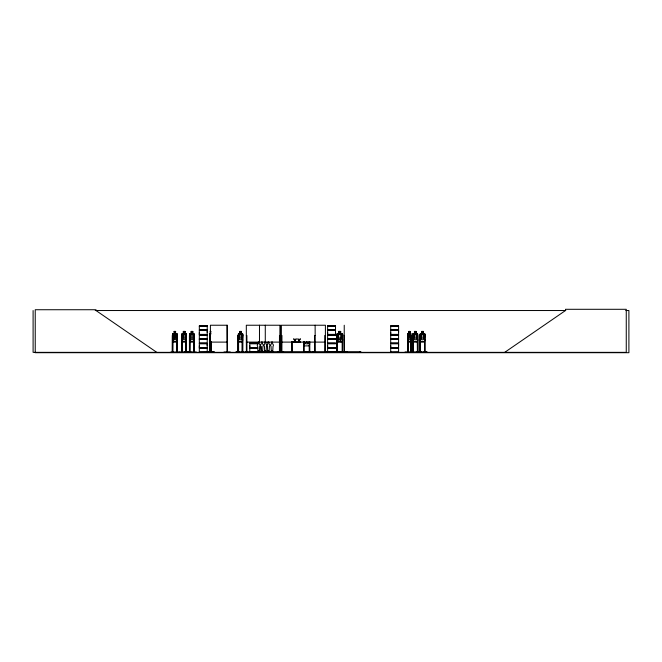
<?xml version="1.0" encoding="UTF-8"?>
<svg xmlns="http://www.w3.org/2000/svg" width="662" height="662" viewBox="0 0 662 662"><rect width="100%" height="100%" fill="white"/><g stroke="black" fill="none" stroke-linecap="round" stroke-linejoin="round"><path stroke-width="0.99" d="M199.328 347.666L199.328 343.785L207.223 343.785L207.214 347.666L199.328 347.666L199.336 345.73M199.328 334.393L199.328 330.52L207.223 330.52L207.214 334.393L199.328 334.393L199.336 332.456M207.214 345.73L207.214 343.785M207.214 332.456L207.214 330.52M257.692 347.666L249.797 347.666L249.806 345.73M335.518 347.666L327.624 347.666L327.632 345.73M327.624 334.393L327.624 330.52L335.518 330.52L335.51 334.393L327.624 334.393L327.632 332.456M335.51 332.456L335.51 330.52M390.704 347.666L390.704 343.785L398.59 343.785L398.582 347.666L390.704 347.666L390.712 345.73M390.704 334.393L390.704 330.52L398.59 330.52L398.582 334.393L390.704 334.393L390.712 332.456M398.582 345.73L398.582 343.785M398.582 332.456L398.582 330.52M223.971 352.035L230.293 352.01M277.32 352.035L283.642 352.01M347.509 352.035L335.907 352.035L337.347 352.3M206.519 352.341L214.223 352.035L199.312 352.192L199.336 348.444L207.223 348.444L207.223 352.184M207.231 339.118L199.254 339.002L207.231 338.919M259.893 352.333L249.773 352.341M264.75 342.378L264.726 344.083A1.407 1.407 0 0 0 264.436 346.292L264.726 351.712L266.132 351.712L266.422 346.292A1.407 1.407 0 0 0 266.132 344.083L265.776 341.948M335.526 339.076L327.541 339.002L335.526 338.911L327.632 338.812L327.632 335.179L335.518 335.179M327.607 352.333L327.624 348.444L335.518 348.444M411.11 339.78L410.713 341.782L407.966 341.782M411.201 339.788L410.738 341.849L407.933 341.849L407.569 339.788L407.991 341.849M209.73 352.35L209.986 333.483M405.045 352.035L426.998 352.035L423.366 352.308M176.622 341.849L177.201 339.788L177.201 334.211L176.671 333.483L175.595 333.483M177.201 339.788L176.688 341.849L172.964 341.849M185.923 341.849L186.51 339.788L186.51 334.211L185.956 333.483L184.897 333.483L184.938 331.405L183.333 331.405M193.751 341.849L194.33 339.788L194.289 334.211L193.709 333.549L190.11 333.549M242.275 341.782L242.797 339.78M417.209 341.849L417.83 339.788M424.45 341.849L425.07 339.788M179.203 352.035L170.208 352.267M179.501 352.035L196.324 352.035M235.887 352.3L244.89 352.035M240.049 352.035L235.895 352.035L240.016 352.308M342.767 339.788L342.055 341.849L337.306 341.849L336.677 339.788M410.854 352.3L410.837 335.485L411.342 335.485L411.334 352.35L411.383 351.737L410.779 351.737L410.796 352.35M417.879 352.308L417.904 335.485L417.308 335.485L417.383 352.35M421.76 352.3L416.059 352.35M309.816 343.826L309.104 345.895L304.23 345.895L303.585 343.826M172.906 341.402L175.91 333.483M337.388 352.002L335.907 352.035M264.75 342.378L265.073 341.948M327.549 352.25L335.526 352.184M398.598 352.192L390.663 352.325M291.239 352.341L291.305 351.828M291.586 352.267L291.603 351.737M303.428 352.3L303.486 351.737M304.942 342.916L305.587 343.106L306.349 341.757M408.024 333.549L407.668 339.78M294.127 342.105L294.954 340.764L295.765 342.105M298.231 342.105L299.058 340.764L299.869 342.105M308.707 342.155L307.673 343.818L305.736 343.818L304.694 342.155M293.647 342.105L294.706 340.425L293.671 338.762L294.979 340.069L296.278 338.762L295.227 340.409L296.278 342.105M297.751 342.105L298.81 340.425L297.784 338.762L299.083 340.069L300.382 338.762L299.332 340.409L300.382 342.105M172.401 352.35L172.476 334.219L173.022 333.483M181.827 352.35L181.81 334.219L182.331 333.549M193.792 341.849L190.068 341.849L189.63 334.219L190.085 333.483L191.202 333.483M189.63 334.219L190.135 333.483M238.717 341.782L238.155 334.219L238.701 333.483M412.674 352.35L412.716 334.219L413.253 333.483L414.445 333.483M412.774 334.252L413.295 333.483M420.527 333.483L419.948 334.219L420.014 352.341M254.448 352.167L254.862 352.242L254.382 352.018M255.888 352.35L256.724 352.333L256.26 352.341M257.493 352.167L258.18 352.341L257.741 352.333M257.617 352.167L257.601 351.431L257.775 352.018M259.19 352.167C259.711 352.556 259.719 351.059 259.43 352.341M260.737 352.35L260.869 351.431L261.027 352.018M260.704 352.333L261.44 352.333M261.291 352.35L260.745 352.242C265.536 352.407 260.406 352.01 261.151 352.242M264.957 352.333L264.105 352.341L266.422 352.018M264.146 352.341L264.378 351.431L264.535 352.018M264.502 352.333L264.668 352.242M264.792 352.167L264.254 352.167L266.513 352.25M265.95 352.167C266.372 352.217 266.712 351.34 266.124 352.333M266.198 352.333L266.356 352.35M267.109 352.35L267.92 352.35L267.382 352.35M268.78 352.333C269.393 352.929 269.641 350.628 269.368 352.341M269.186 352.333L267.225 352.25L267.647 352.35M271.246 352.35C271.139 353.02 270.659 350.752 271.13 352.018M271.379 352.167L270.717 352.35M272.794 352.333L273.083 351.431L272.537 352.35M192.716 331.472L191.21 331.472L191.252 333.549L190.466 334.244L190.466 338.117L191.252 339.78L192.716 339.78L193.494 338.117L193.494 334.244L192.716 333.549L192.725 331.405M241.282 331.472L239.768 331.472L239.818 333.549L239.032 334.244L239.032 338.117L239.818 339.78L241.282 339.78L242.06 338.117L242.06 334.244L241.282 333.549M258.312 341.948L257.957 344.083A1.407 1.407 0 0 0 257.667 346.292L257.957 351.712L259.363 351.712L259.653 346.292A1.407 1.407 0 0 0 259.363 344.083L259.016 341.948M261.564 341.948L261.209 344.083A1.407 1.407 0 0 0 260.919 346.292L261.209 351.712L262.615 351.712L262.905 346.292A1.407 1.407 0 0 0 262.615 344.083L262.26 341.948M249.748 352.217L249.806 348.444L257.692 348.444M268.06 341.948L267.713 344.083A1.407 1.407 0 0 0 267.423 346.292L267.713 351.712L269.12 351.712L269.409 346.292A1.407 1.407 0 0 0 269.12 344.083L268.764 341.948M271.668 341.948L271.312 344.083A1.407 1.407 0 0 0 271.023 346.292L271.312 351.712L272.719 351.712L273.009 346.292A1.407 1.407 0 0 0 272.719 344.083L272.372 341.948M504.725 352.35L565.497 310.528L565.497 309.295L626.26 309.295L626.26 352.35L33.1 352.35L33.1 310.528M338.77 333.549L337.761 334.244L337.761 338.117L338.77 339.78L340.657 339.78L341.666 338.117L341.666 334.244L340.657 333.549M254.729 352.35L254.44 352.341M262.839 352.35L262.557 352.341M265.942 352.35L266.488 352.242M269.475 352.242L268.946 352.167M272.678 352.35L273.092 352.35M95.229 310.528L565.811 310.528M625.797 310.528L628.9 310.528L628.9 352.705L35.235 352.705L35.235 309.733L96.007 309.733L96.007 310.528L156.77 352.35M199.32 325.845L207.231 325.845M327.616 325.845L335.526 325.845M390.696 325.845L398.598 325.845M398.598 325.994L390.696 325.994L390.712 329.742L398.59 329.742L398.59 326.002M199.336 326.234L207.214 326.234M327.632 326.234L335.51 326.234M390.712 326.234L398.582 326.234M199.279 330.007L207.28 330.007M327.566 330.007L335.568 330.007M390.646 330.007L398.648 330.007M199.279 330.247L207.28 330.247M327.566 330.247L335.568 330.247M390.646 330.247L398.648 330.247M210.781 331.405L210.243 331.405L210.326 339.78M242.342 333.483L241.282 333.483L241.332 331.405L239.718 331.405L239.768 333.549M424.466 333.483L423.332 333.483L423.374 331.405L421.644 331.405L421.686 333.483L420.486 333.483M174.089 331.472L175.587 331.472M184.888 331.472L183.382 331.472L183.382 333.549L182.646 334.244L182.646 338.117L183.424 339.78L184.888 339.78L185.674 338.117L185.674 334.244L184.888 333.549L184.897 331.405M210.259 331.472L210.764 331.472M338.77 331.472L340.673 331.472M408.802 331.472L409.968 331.472M414.462 331.472L416.084 331.472M423.316 331.472L421.702 331.472L421.735 333.549L420.85 334.244L420.85 338.117L421.702 339.78L423.275 339.78L424.127 338.117L424.127 334.244L423.275 333.549L423.332 331.405M210.4 331.819L210.4 332.514M172.972 333.483L174.081 333.483M183.374 333.483L182.265 333.483L181.81 334.219M192.725 333.483L193.784 333.483L194.33 334.211L194.206 352.35L194.289 351.737L193.602 351.737M210.309 333.483L209.837 334.219M238.651 333.483L239.768 333.483M338.77 333.483L337.322 333.483L336.677 334.219L336.701 352.35M340.657 333.483L342.047 333.483L342.767 334.211L342.742 352.35M408.818 333.483L407.949 333.483L407.569 334.219L407.61 352.35M409.952 333.483L410.788 333.483L411.168 334.244L411.102 352.35M416.1 333.483L417.234 333.483M172.997 333.549L176.63 333.549M182.282 333.549L185.931 333.549M209.928 333.549L210.764 333.549M238.676 333.549L242.325 333.549M337.355 333.549L342.022 333.549M407.966 333.549L410.771 333.549M413.278 333.549L417.209 333.549L417.739 334.244L417.78 352.35M420.511 333.549L424.45 333.549L425.012 334.244L425.136 352.35M172.476 334.219L173.022 341.849L172.525 339.788M186.461 334.211L185.906 333.483M412.716 334.219L412.856 352.35M417.788 334.211L417.192 333.483M425.029 334.211L424.433 333.483M338.77 334.244L340.657 334.244M199.279 334.666L207.28 334.666M327.566 334.666L335.568 334.666M390.646 334.666L398.648 334.666M199.279 334.906L207.28 334.906M327.566 334.906L335.568 334.906M390.646 334.906L398.648 334.906M176.531 335.485L177.102 335.485M186.411 335.485L185.832 335.485L185.782 352.35M194.239 335.485L193.66 335.485L193.61 352.35M209.589 335.485L209.945 352.35M210.408 335.485L210.731 352.35L210.665 351.737M242.797 335.485L242.226 335.485L242.176 352.35M246.314 335.485L246.885 335.485L246.951 352.35M280.059 335.485L279.48 335.485L279.422 352.35M280.365 335.485L280.589 352.35L280.663 351.737M281.375 335.485L281.946 335.485L281.88 352.35M315.12 335.485L314.549 335.485L314.615 352.35L314.698 351.828M325.414 335.485L324.843 335.485L324.777 352.35M336.718 335.485L337.322 335.485L337.397 352.35M342.792 335.485L342.188 335.485L342.163 352.3M344.232 335.485L344.447 352.35M407.602 335.485L408.115 335.485L408.148 352.35M412.724 335.485L413.32 335.485L413.369 352.35M419.965 335.485L420.552 335.485L420.478 352.35M425.136 335.485L424.549 335.485L424.491 352.35M338.77 338.117L340.657 338.117M398.598 338.919L390.621 339.018L398.598 339.118M335.526 339.25L327.616 339.258L327.632 343.007L335.518 343.007M398.598 339.258L390.696 339.25L390.712 343.007L398.59 343.007L398.59 339.275M199.336 339.498L207.214 339.498M327.632 339.498L335.51 339.498M390.712 339.498L398.582 339.498M181.81 339.788L182.29 341.849L185.972 341.849M194.33 339.788L193.709 341.782L190.11 341.782L189.688 339.78M238.196 339.788L238.684 341.849M412.716 339.788L413.278 341.849L417.25 341.849M419.948 339.788L420.511 341.849L424.483 341.849M172.997 341.782L176.63 341.782M182.282 341.782L185.931 341.782M209.928 341.782L211.013 341.782M238.676 341.782L242.325 341.782M337.355 341.782L342.022 341.782M413.278 341.782L417.209 341.782M420.511 341.782L424.45 341.782L424.971 334.244M209.92 341.849L211.021 341.849M238.634 341.849L242.358 341.849L242.896 334.211L242.3 333.483M210.408 342.105L227.281 342.105M246.314 342.105L280.051 342.105M281.375 342.105L325.414 342.105M249.797 343.007L257.692 343.007M199.279 343.28L207.28 343.28M249.74 343.28L257.741 343.28M327.566 343.28L335.568 343.28M390.646 343.28L398.648 343.28M199.279 343.52L207.28 343.52M249.74 343.52L257.741 343.52M327.566 343.52L335.568 343.52M390.646 343.52L398.648 343.52M257.692 343.785L249.797 343.785L249.797 347.666M335.518 343.785L327.624 343.785L327.624 347.666M199.279 347.931L207.28 347.931M249.74 347.931L257.741 347.931M327.566 347.931L335.568 347.931M390.646 347.931L398.648 347.931M199.279 348.171L207.28 348.171M249.74 348.171L257.741 348.171M327.566 348.171L335.568 348.171M390.646 348.171L398.648 348.171M172.252 351.737L172.931 351.737L172.931 352.35M177.151 351.737L176.473 351.737L176.481 352.35M182.215 351.737L181.529 351.737L181.537 352.35M185.774 351.737L186.461 351.737L186.461 352.35M189.357 351.737L190.044 351.737L190.044 352.35M209.986 351.737L209.573 352.35M227.314 351.737L226.958 352.35L227.025 325.232M237.923 351.737L238.61 351.737M242.168 351.737L242.855 351.737L242.846 352.35M407.552 351.737L408.164 351.737M412.666 351.737L413.378 351.737M417.962 351.737L417.25 351.737L417.259 352.35M419.907 351.737L420.61 351.737L420.61 352.35M424.483 351.737L425.194 351.737L425.194 352.35M254.961 351.903L255.896 351.903M258.122 351.903L259.065 351.903M261.374 351.903L262.317 351.903M264.891 351.903L265.826 351.903M267.878 351.903L268.813 351.903M271.478 351.903L272.421 351.903M304.189 351.911L309.113 351.911M184.342 352.035L191.517 352.35L184.375 352.308M199.336 352.076L214.223 352.035M249.806 352.076L259.653 352.018M267.241 352.018L269.409 352.018M270.849 352.018L273.009 352.018M315.253 352.027L315.12 325.232M327.632 352.076L335.51 352.076M390.712 352.076L398.582 352.076M426.998 352.035L423.299 352.35M271.015 352.333L273.1 352.25M416.133 352.308L421.768 352.267M271.519 352.35L270.849 352.242M315.551 352.316L315.567 351.828M280.158 352.3L280.125 351.737M175.587 333.549L176.365 334.244L176.365 338.117L175.587 339.78L174.139 339.78L173.353 338.117L173.353 334.244L174.139 333.549L174.081 331.405L175.645 331.405L175.546 333.549M267.481 352.341L267.365 351.431L267.522 352.018M342.006 333.549L342.693 334.244M242.275 333.549L242.797 334.244L242.772 352.35M176.605 333.483L177.201 334.211L177.151 352.35M176.58 333.549L177.102 334.244M307.077 341.757L307.855 343.106L308.459 342.916M304.28 345.829L303.659 341.973M227.496 352.316L227.281 325.232L210.408 325.232L210.384 352.35L210.442 351.737L211.277 351.737L211.244 352.35L211.228 341.435M209.788 339.78L209.986 341.849M260.919 346.292L261.209 351.712M424.921 351.737L424.938 352.35M424.747 351.737L424.764 352.35M424.673 335.485L424.615 352.35M420.428 335.485L420.337 352.35M420.047 334.252L420.18 352.35M417.681 351.737L417.681 352.35M417.441 335.485L417.507 352.35M416.084 333.549L416.141 331.405L414.412 331.405L414.462 333.549L413.618 334.244L413.618 338.117L414.462 339.78L416.042 339.78L416.886 338.117L416.886 334.244L416.042 333.549L416.042 331.472M413.196 335.485L413.245 352.35M413.121 351.737L413.096 352.35M412.923 351.737L412.947 352.35M411.019 335.485L410.978 352.35M410.01 333.483L410.01 331.405L408.76 331.405L408.206 338.117L408.802 339.78L409.919 339.78L410.514 338.117L409.952 331.405M407.933 335.485L407.966 352.35M407.784 335.485L407.784 352.35L407.742 351.737M398.59 352.184L398.582 348.444L390.704 348.444L390.704 352.184M360.898 352.35L360.898 351.828L245.486 351.828L245.486 352.35M360.533 351.828L360.533 352.35M359.665 351.828L359.665 352.35M345.39 351.828L345.39 352.35M345.233 351.828L345.233 352.35M344.621 351.828L344.621 352.35M344.488 351.737L344.521 352.35M344.232 325.232L344.232 352.35M344.166 351.737L344.166 352.35M342.858 351.737L342.858 352.35M342.668 351.737L342.668 352.35M342.312 351.737L342.32 352.35M340.657 341.849L340.723 331.405L338.704 331.405L338.77 341.849M337.272 335.485L337.198 352.35M336.759 334.252L336.768 352.35M330.71 351.828L330.71 352.35M329.841 351.828L329.841 352.35M325.936 351.828L325.936 352.35M325.481 351.737L325.464 352.35M325.348 352.35L325.414 325.232L281.375 325.232L281.333 352.35M325.067 351.828L325.067 352.35M324.91 351.737L324.91 352.35M315.054 351.737L315.054 352.35M314.483 351.737L314.483 352.35M313.01 351.828L313.01 352.35M312.398 351.828L312.398 352.35M309.75 341.435L309.816 352.35M309.684 351.737L309.684 352.35M309.179 341.435L309.245 352.35M309.113 351.737L309.113 352.35M304.123 341.435L304.189 352.35M303.552 341.435L303.618 352.35M292.248 341.575L292.306 352.35M292.182 351.737L292.174 352.35M291.669 341.575L291.743 352.35M282.012 351.737L282.012 352.35M281.441 351.737L281.441 352.35M280.374 325.232L280.365 352.35L280.307 351.737M279.985 352.35L280.051 325.232L246.314 325.232L246.38 352.35M279.554 351.737L279.546 352.35M272.347 352.018L272.347 350.786L271.701 350.786L271.701 352.018M270.22 351.828L270.22 352.35M268.987 351.828L268.987 352.35M268.747 352.018L268.747 350.786L268.102 350.786L268.102 352.018M265.76 352.018L265.76 350.786L265.114 350.786L265.114 352.018M265.28 325.232L265.28 342.105M262.98 352.167L262.963 351.431L262.797 352.018M262.243 352.018L262.243 350.786L261.598 350.786L261.598 352.018M261.018 351.431L261.018 352.018M259.479 325.232L259.479 342.105M258.991 352.018L258.991 350.786L258.346 350.786L258.346 352.018M246.818 351.737L246.711 352.35M246.247 351.737L246.264 352.35M242.656 335.485L242.565 352.35M242.466 351.737L242.441 352.35M242.366 335.485L242.317 352.35M241.282 331.405L241.233 333.549M238.61 352.35L238.56 335.485L237.981 335.485L237.989 352.35M238.411 335.485L238.461 352.35M238.337 351.737L238.32 352.35M238.221 351.737L238.196 352.35M238.121 335.485L238.072 352.35M211.013 341.435L211.079 352.35M210.88 341.435L210.864 352.35M210.715 331.405L210.764 334.244M209.713 335.485L209.672 352.35M194.09 335.485L194.024 352.35L193.9 351.737M193.8 335.485L193.751 352.35M192.766 333.483L192.766 331.405L191.153 331.405L191.21 333.549M189.895 352.35L189.994 335.485L189.415 335.485L189.448 352.35M189.845 335.485L189.779 352.35M189.655 351.737L189.63 352.35M189.564 335.485L189.514 352.35M186.411 334.244L186.386 352.35M186.262 335.485L186.196 352.35M186.072 351.737L186.047 352.35M185.981 335.485L185.931 352.35M183.374 331.405L183.333 333.483M182.215 352.35L182.166 335.485L181.587 335.485L181.686 352.35M182.025 335.485L182.075 352.35M181.926 351.737L181.951 352.35M176.953 339.449L176.953 352.35M176.762 351.737L176.886 352.35M176.671 335.485L176.622 352.35M176.531 339.449L176.531 352.35M172.782 352.35L172.881 335.485L172.31 335.485L172.261 352.35M172.732 335.485L172.641 352.35M172.542 351.737L172.525 352.35M207.231 325.985L199.32 325.994L199.336 329.742L207.223 329.742L207.223 326.002M335.526 325.994L327.616 326.002L327.632 329.742L335.518 329.742L335.518 326.002M175.331 331.819L174.396 331.819L174.396 332.514L175.331 332.514L175.331 331.819M184.632 331.819L183.688 331.819L183.688 332.514L184.632 332.514L184.632 331.819M192.452 331.819L191.517 331.819L191.517 332.514L192.452 332.514L192.452 331.819M241.018 331.819L240.074 331.819L240.074 332.514L241.018 332.514L241.018 331.819M340.318 331.819L339.11 331.819L339.11 332.514L340.318 332.514L340.318 331.819M409.72 331.819L409 331.819L409 332.514L409.72 332.514L409.72 331.819M415.761 331.819L414.743 331.819L414.743 332.514L415.761 332.514L415.761 331.819M422.993 331.819L421.984 331.819L421.984 332.514L422.993 332.514L422.993 331.819M175.587 334.244L174.139 334.244L174.139 338.117L175.587 338.117L175.587 334.244M184.888 334.244L183.424 334.244L183.424 338.117L184.888 338.117L184.888 334.244M192.716 334.244L191.252 334.244L191.252 338.117L192.716 338.117L192.716 334.244M241.282 334.244L239.818 334.244L239.818 338.117L241.282 338.117L241.282 334.244M409.919 334.244L408.802 334.244L408.802 338.117L409.919 338.117L409.919 334.244M416.042 334.244L414.462 334.244L414.462 338.117L416.042 338.117L416.042 334.244M423.275 334.244L421.702 334.244L421.702 338.117L423.275 338.117L423.275 334.244M207.223 335.179L199.328 335.179L199.328 338.911L207.214 338.812L207.223 335.179M398.59 335.179L390.704 335.179L390.704 338.911L398.582 338.812L398.582 335.179M207.231 339.258L199.32 339.258L199.336 343.007L207.223 343.007L207.223 339.275"/></g></svg>
